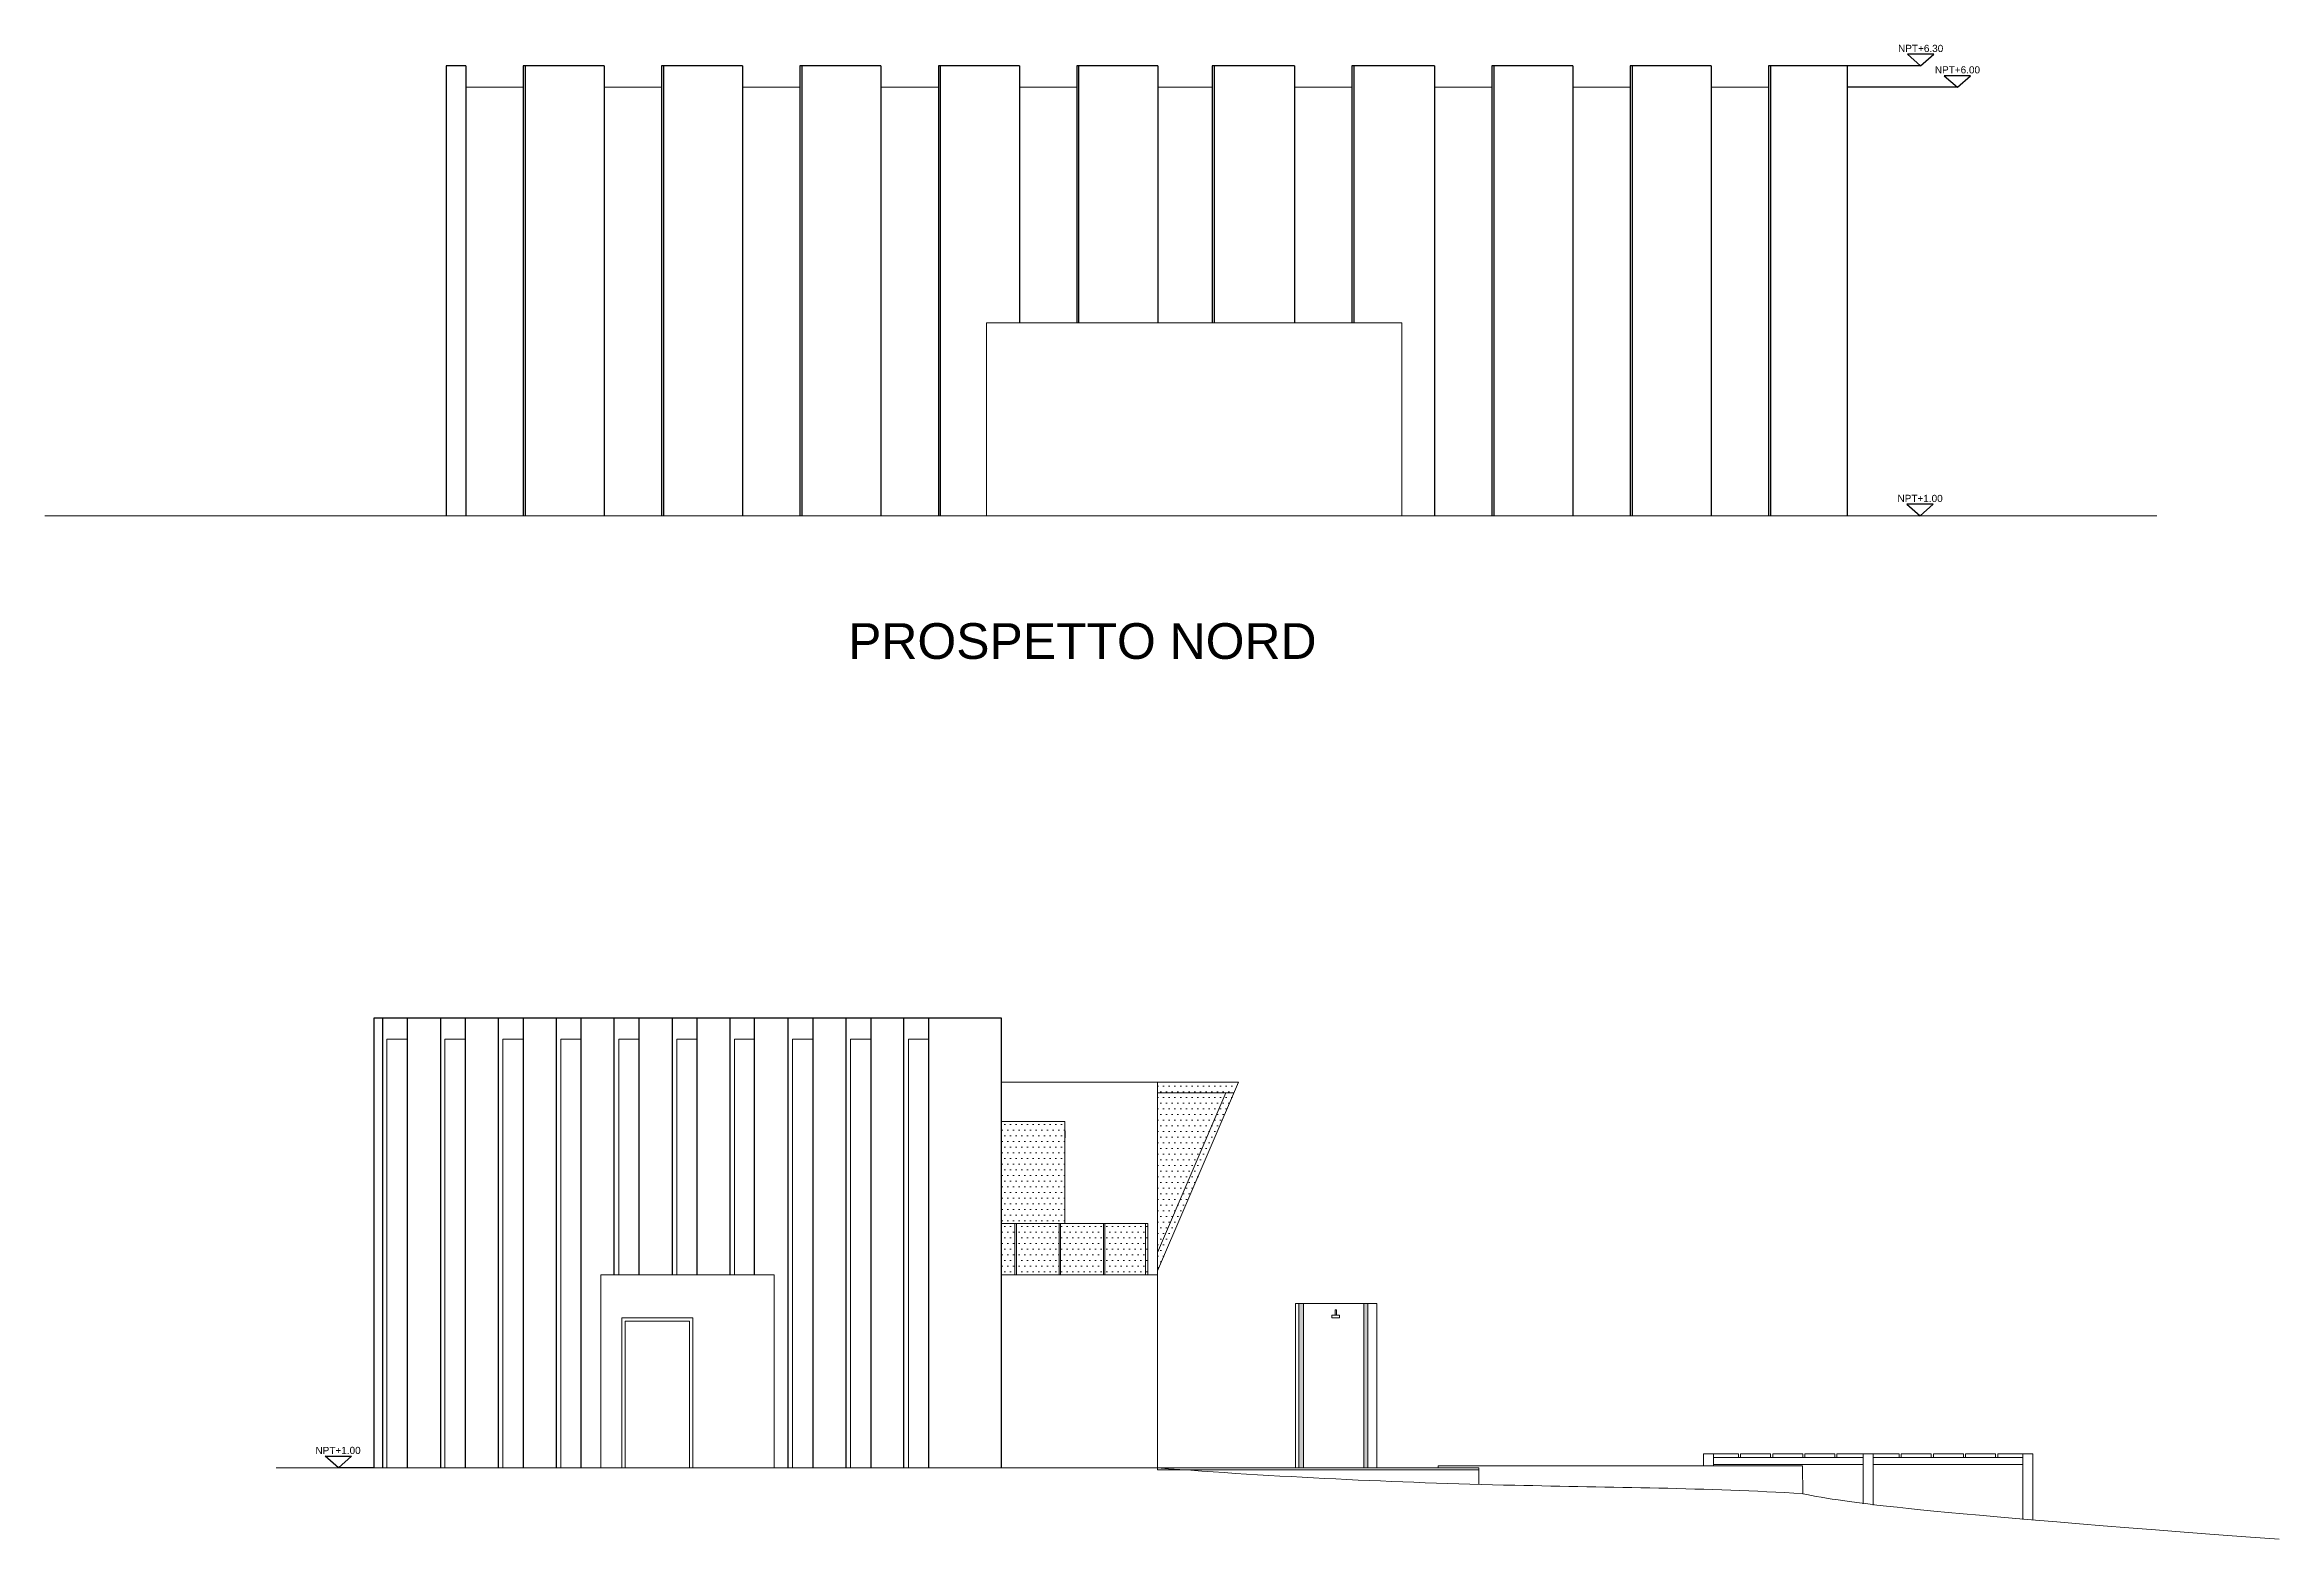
# Model space of a CAD drawing. Header units: millimetres. Extents: x 19901 to 56688, y 13732 to 29551.
# Drawn here: x 30306 to 33435, y 21909 to 24001 of the extents above; entities that cross this region are included whole.
import ezdxf
from ezdxf.enums import TextEntityAlignment as Align

# ---------------------------------------------------------------- set-up
doc = ezdxf.new("R2010")
doc.units = ezdxf.units.MM
doc.layers.get('0').update_dxf_attribs({"lineweight": 18})
doc.layers.add('A-ANNO-SYMB', color=3, linetype='Continuous')
doc.layers.add('A-ANNO-TEXT', color=3, linetype='Continuous')
for name, color, linetype, lineweight in [('A-DOOR-FULL', 4, 'Continuous', 18), ('A-FURN', 9, 'Continuous', 13), ('MURO', 1, 'Continuous', 25), ('vetro', 140, 'Continuous', 15), ('Wall', 7, 'Continuous', 20)]:
    doc.layers.add(name, color=color, linetype=linetype, lineweight=lineweight)
doc.layers.add('VERDE_giardino_garden', color=7, linetype='Continuous', lineweight=5, true_color=0x426227)
doc.styles.add('ARIAL', font='arial.ttf')
doc.styles.get("Standard").update_dxf_attribs({"font": 'arial.ttf'})
pattern_1 = [(0, (-6572.729, 5368.394), (3.96875, 7.9375), [0, -7.9375])]

msp = doc.modelspace()

# ---------------------------------------------------------------- hatches: boundary and pattern name
at = {"layer": 'VERDE_giardino_garden'}
h = msp.add_hatch(color=256, dxfattribs=at)
h.dxf.hatch_style = 1
h.paths.add_polyline_path([(32062, 22009), (32068.4, 22009), (32068.4, 22239), (32062, 22239)])
h.paths.add_polyline_path([(32158.3, 22239), (32152.9, 22239), (32152.9, 22009), (32158.3, 22009)])
at = {"layer": 'vetro'}
h = msp.add_hatch(dxfattribs=at)
h.set_pattern_fill('DOTS', color=4, scale=5)
h.set_pattern_definition([(0, (-6572.729, 5406.394), (3.96875, 7.9375), [0, -7.9375])])
h.paths.add_polyline_path([(31977.5, 22549), (31863.8, 22549), (31863.8, 22534), (31971, 22534)])
h.paths.add_polyline_path([(31971, 22534), (31959.8, 22534), (31863.8, 22310.7), (31863.8, 22284.6)])
h.paths.add_polyline_path([(31959.8, 22534), (31863.8, 22534), (31863.8, 22310.7)], flags=17)
h = msp.add_hatch(dxfattribs=at)
h.set_pattern_fill('DOTS', color=4, scale=5)
h.set_pattern_definition(pattern_1)
h.paths.add_polyline_path([(31726.3, 22351), (31666.3, 22351), (31666.3, 22279), (31726.3, 22279)])
h.paths.add_polyline_path([(31788.3, 22351), (31728.3, 22351), (31728.3, 22279), (31788.3, 22279)])
h.paths.add_polyline_path([(31847.3, 22351), (31790.3, 22351), (31790.3, 22279), (31847.3, 22279)])
h.paths.add_polyline_path([(31664.3, 22351), (31645.2, 22351), (31645.2, 22279), (31664.3, 22279)])
h.paths.add_polyline_path([(31850.3, 22351), (31847.3, 22351), (31847.3, 22279), (31850.3, 22279)])
at = {"layer": 'Wall'}
h = msp.add_hatch(dxfattribs=at)
h.set_pattern_fill('DOTS', color=4, scale=5)
h.set_pattern_definition(pattern_1)
h.paths.add_polyline_path([(31734.2, 22493.7), (31645.2, 22493.7), (31645.2, 22351), (31734.2, 22351)])

# ---------------------------------------------------------------- linework, layer by layer
at = {"layer": 'A-ANNO-SYMB'}
for p, q in [((32932.3, 23971.8), (32829.3, 23971.8)), ((32983.8, 23941.8), (32829.3, 23941.8))]:
    msp.add_line(p, q, dxfattribs=at)
at = {"layer": 'A-ANNO-SYMB', "ltscale": 0.8}
msp.add_line((30767.2, 22009), (30717.2, 22009), dxfattribs=at)
at = {"layer": 'A-ANNO-SYMB'}
for points in [[(32932.3, 23971.8), (32950.8, 23988), (32914, 23988)], [(32983.8, 23941.8), (33002.3, 23958), (32965.5, 23958)], [(32931.5, 23341.8), (32950, 23358), (32913.2, 23358)], [(30717.2, 22009), (30698.7, 22025.2), (30735.5, 22025.2)]]:
    msp.add_lwpolyline(points, close=True, dxfattribs=at)
at = {"layer": 'A-DOOR-FULL'}
for q in [(31645.2, 22493.7), (31734.2, 22351)]:
    msp.add_line((31734.2, 22493.7), q, dxfattribs=at)
at = {"layer": 'A-FURN'}
for p, q in [((33263.2, 23341.8), (30306, 23341.8)), ((30767.2, 22639), (30767.2, 22009)), ((32112.5, 22222.7), (32112.5, 22230.1)), ((32112.5, 22230.1), (32114.5, 22230.1)), ((32114.5, 22222.7), (32114.5, 22230.1))]:
    msp.add_line(p, q, dxfattribs=at)
msp.add_lwpolyline([(32108, 22222.7), (32118.9, 22222.7), (32118.9, 22219), (32108, 22219)], close=True, dxfattribs=at)
at = {"layer": 'MURO'}
for p, q in [((30868, 23971.8), (30868, 23341.8)), ((30895.7, 23971.8), (30868, 23971.8)), ((30895.7, 23971.8), (30895.7, 23341.8)), ((30976, 23971.8), (30976, 23341.8)), ((31089.4, 23971.8), (30976, 23971.8)), ((30978.7, 23971.8), (30978.7, 23341.8)), ((31089.4, 23971.8), (31089.4, 23341.8)), ((31169.7, 23971.8), (31169.7, 23341.8)), ((31283.1, 23971.8), (31169.7, 23971.8)), ((31172.4, 23971.8), (31172.4, 23341.8)), ((31283.1, 23971.8), (31283.1, 23341.8)), ((31363.4, 23971.8), (31363.4, 23341.8)), ((31476.8, 23971.8), (31363.4, 23971.8)), ((31366.1, 23971.8), (31366.1, 23341.8)), ((31476.8, 23971.8), (31476.8, 23341.8)), ((31557.1, 23971.8), (31557.1, 23341.8)), ((31670.5, 23971.8), (31557.1, 23971.8)), ((31559.8, 23971.8), (31559.8, 23341.8)), ((31670.5, 23971.8), (31670.5, 23611.8)), ((31750.8, 23971.8), (31750.8, 23611.8)), ((31864.2, 23971.8), (31750.8, 23971.8)), ((31753.5, 23971.8), (31753.5, 23611.8)), ((31864.2, 23971.8), (31864.2, 23611.8)), ((32055.9, 23971.8), (31940.5, 23971.8)), ((31940.5, 23971.8), (31940.5, 23611.8)), ((31943.2, 23971.8), (31943.2, 23611.8)), ((32055.9, 23971.8), (32055.9, 23611.8)), ((32251.6, 23971.8), (32136.2, 23971.8)), ((32136.2, 23971.8), (32136.2, 23611.8)), ((32138.9, 23971.8), (32138.9, 23611.8)), ((32251.6, 23971.8), (32251.6, 23341.8)), ((32331.9, 23971.8), (32331.9, 23341.8)), ((32445.3, 23971.8), (32331.9, 23971.8)), ((32334.6, 23971.8), (32334.6, 23341.8)), ((32445.3, 23971.8), (32445.3, 23341.8)), ((32525.6, 23971.8), (32525.6, 23341.8)), ((32639, 23971.8), (32525.6, 23971.8)), ((32528.3, 23971.8), (32528.3, 23341.8)), ((32639, 23971.8), (32639, 23341.8)), ((32719.3, 23971.8), (32719.3, 23341.8)), ((32829.3, 23971.8), (32719.3, 23971.8)), ((32722.1, 23971.8), (32722.1, 23341.8)), ((32829.3, 23971.8), (32829.3, 23341.8)), ((30767.2, 22009), (30767.2, 22639)), ((30767.2, 22639), (31645.2, 22639)), ((30778.7, 22639), (30778.7, 22009)), ((30813.5, 22639), (30813.5, 22009)), ((30859.9, 22639), (30859.9, 22009)), ((30894.6, 22639), (30894.6, 22009)), ((30941, 22639), (30941, 22009)), ((30975.7, 22639), (30975.7, 22009)), ((31022.1, 22639), (31022.1, 22009)), ((31056.8, 22639), (31056.8, 22009)), ((31103.2, 22279), (31103.2, 22639)), ((31137.9, 22639), (31137.9, 22279)), ((31184.3, 22639), (31184.3, 22279)), ((31219.1, 22639), (31219.1, 22279)), ((31265.4, 22639), (31265.4, 22279)), ((31299.3, 22639), (31299.3, 22279)), ((31346.5, 22639), (31346.5, 22009)), ((31381.3, 22639), (31381.3, 22009)), ((31427.6, 22639), (31427.6, 22009)), ((31462.4, 22639), (31462.4, 22009)), ((31508.7, 22009), (31508.7, 22639)), ((31543.5, 22639), (31543.5, 22009)), ((31645.2, 22639), (31645.2, 22009)), ((31734.2, 22481), (31734.2, 22471))]:
    msp.add_line(p, q, dxfattribs=at)
at = {"layer": 'VERDE_giardino_garden'}
for p, q in [((32057, 22239), (32057, 22009)), ((32057, 22239), (32171, 22239)), ((32062, 22239), (32062, 22009)), ((32068.4, 22239), (32068.4, 22009)), ((32152.9, 22239), (32152.9, 22009)), ((32158.3, 22239), (32158.3, 22009)), ((32171, 22239), (32171, 22009))]:
    msp.add_line(p, q, dxfattribs=at)
at = {"layer": 'vetro'}
for p, q in [((30976, 23941.8), (30895.7, 23941.8)), ((31169.7, 23941.8), (31089.4, 23941.8)), ((31363.4, 23941.8), (31283.1, 23941.8)), ((31557.1, 23941.8), (31476.8, 23941.8)), ((31750.8, 23941.8), (31670.5, 23941.8)), ((31940.5, 23941.8), (31864.2, 23941.8)), ((32136.2, 23941.8), (32055.9, 23941.8)), ((32331.9, 23941.8), (32251.6, 23941.8)), ((32525.6, 23941.8), (32445.3, 23941.8)), ((32719.3, 23941.8), (32639, 23941.8)), ((30785.2, 22609), (30785.2, 22009)), ((30785.2, 22609), (30813.5, 22609)), ((30866.3, 22609), (30866.3, 22009)), ((30866.3, 22609), (30894.6, 22609)), ((30947.4, 22609), (30947.4, 22009)), ((30947.4, 22609), (30975.7, 22609)), ((31028.5, 22609), (31028.5, 22009)), ((31028.5, 22609), (31056.8, 22609)), ((31109.6, 22609), (31137.9, 22609)), ((31109.6, 22609), (31109.6, 22279)), ((31190.8, 22609), (31190.8, 22279)), ((31190.8, 22609), (31219.1, 22609)), ((31271.9, 22609), (31299.3, 22609)), ((31271.9, 22609), (31271.9, 22279)), ((31353, 22609), (31353, 22009)), ((31353, 22609), (31381.3, 22609)), ((31434.1, 22609), (31434.1, 22009)), ((31434.1, 22609), (31462.4, 22609)), ((31515.2, 22609), (31515.2, 22009)), ((31515.2, 22609), (31543.5, 22609)), ((31863.8, 22284.6), (31977.5, 22549)), ((31863.8, 22549), (31977.5, 22549)), ((31863.8, 22310.7), (31959.8, 22534)), ((31863.8, 22534), (31971, 22534)), ((31850.3, 22351), (31645.2, 22351)), ((31664.3, 22279), (31664.3, 22351)), ((31666.3, 22279), (31666.3, 22351)), ((31726.3, 22279), (31726.3, 22351)), ((31728.3, 22279), (31728.3, 22351)), ((31788.3, 22279), (31788.3, 22351)), ((31790.3, 22279), (31790.3, 22351)), ((31847.3, 22279), (31847.3, 22351)), ((31850.3, 22279), (31850.3, 22351))]:
    msp.add_line(p, q, dxfattribs=at)
msp.add_open_spline([(31863.8, 22009), (32030.1, 21996.2), (32329.7, 21982.2), (32633.4, 21981), (32767.2, 21972.8)], degree=3, knots=[97.026391, 97.026391, 97.026391, 97.026391, 597.577347, 998.202714, 998.202714, 998.202714, 998.202714], dxfattribs=at)
msp.add_open_spline([(32767.2, 21972.8), (32830.2, 21959.6), (32922.2, 21947.3), (33434.5, 21909)], degree=3, dxfattribs=at)
at = {"layer": 'Wall'}
for p, q in [((31624.6, 23611.8), (31624.6, 23341.8)), ((32205.8, 23611.8), (31624.6, 23611.8)), ((32205.8, 23611.8), (32205.8, 23341.8)), ((32205.8, 23341.8), (32205.8, 23611.8)), ((31645.2, 22549), (31863.8, 22549)), ((31863.8, 22549), (31863.8, 22006)), ((31084.5, 22279), (31084.5, 22009)), ((31084.5, 22009), (31084.5, 22279)), ((31084.5, 22279), (31327.3, 22279)), ((31327.3, 22279), (31327.3, 22009)), ((31863.8, 22279), (31645.2, 22279)), ((31113.8, 22219), (31113.8, 22009)), ((31113.8, 22219), (31213.2, 22219)), ((31118.5, 22214.3), (31118.5, 22009)), ((31118.5, 22214.3), (31208.5, 22214.3)), ((31208.5, 22214.3), (31208.5, 22009)), ((31213.2, 22219), (31213.2, 22009)), ((32628.2, 22028.5), (32628.2, 22012)), ((32628.2, 22028.5), (32677.2, 22028.5)), ((32642.2, 22028.5), (32642.2, 22013.5)), ((32677.2, 22028.5), (32677.2, 22023.5)), ((32680.2, 22028.5), (32680.2, 22023.5)), ((32680.2, 22028.5), (32722.2, 22028.5)), ((32722.2, 22028.5), (32722.2, 22023.5)), ((32725.2, 22028.5), (32725.2, 22023.5)), ((32725.2, 22028.5), (32767.2, 22028.5)), ((32767.2, 22028.5), (32767.2, 22023.5)), ((32770.2, 22028.5), (32770.2, 22023.5)), ((32770.2, 22028.5), (32812.2, 22028.5)), ((32812.2, 22028.5), (32812.2, 22023.5)), ((32815.2, 22028.5), (32815.2, 22023.5)), ((32815.2, 22028.5), (32902.2, 22028.5)), ((32851.7, 22028.5), (32851.7, 21958.7)), ((32865.7, 22028.5), (32865.7, 21956.9)), ((32902.2, 22028.5), (32902.2, 22023.5)), ((32905.2, 22028.5), (32905.2, 22023.5)), ((32905.2, 22028.5), (32947.2, 22028.5)), ((32947.2, 22028.5), (32947.2, 22023.5)), ((32950.2, 22028.5), (32950.2, 22023.5)), ((32950.2, 22028.5), (32992.2, 22028.5)), ((32992.2, 22028.5), (32992.2, 22023.5)), ((32995.2, 22028.5), (32995.2, 22023.5)), ((32995.2, 22028.5), (33037.2, 22028.5)), ((33037.2, 22028.5), (33037.2, 22023.5)), ((33040.2, 22028.5), (33040.2, 22023.5)), ((33040.2, 22028.5), (33089.2, 22028.5)), ((33075.2, 22028.5), (33075.2, 21936.9)), ((33089.2, 22028.5), (33089.2, 21935.8)), ((31863.8, 22009), (30630.2, 22009)), ((32313.8, 22009), (31863.8, 22009)), ((32313.8, 22006), (31863.8, 22006)), ((32256.8, 22012), (32766.8, 22012)), ((32256.8, 22009), (32256.8, 22012)), ((32313.8, 21985.9), (32313.8, 22009)), ((32642.2, 22023.5), (32851.7, 22023.5)), ((32642.2, 22023.5), (32642.2, 22012)), ((32642.2, 22013.5), (32851.7, 22013.5)), ((32766.8, 22012), (32767.2, 21972.8)), ((32865.7, 22023.5), (33075.2, 22023.5)), ((32865.7, 22013.5), (33075.2, 22013.5))]:
    msp.add_line(p, q, dxfattribs=at)

# ---------------------------------------------------------------- texts
at = {"insert": (31430.8, 23191.5), "char_height": 50, "attachment_point": 1}
msp.add_mtext_dynamic_manual_height_columns('\\pt400;PROSPETTO NORD', width=1017.121, gutter_width=12.5, heights=[0], dxfattribs=at)
at = {"layer": 'A-ANNO-SYMB', "style": 'ARIAL'}
for s, p in [('NPT+6.30', (32932.4, 23991.2)), ('NPT+6.00', (32983.9, 23961.2))]:
    msp.add_text(s, height=10, rotation=359.935, dxfattribs=at).set_placement(p, align=Align.CENTER)
at = {"layer": 'A-ANNO-TEXT', "style": 'ARIAL'}
for rotation, p in [(359.935, (32931.6, 23361.2)), (0.065, (30716.7, 22028.4))]:
    msp.add_text('NPT+1.00', height=10, rotation=rotation, dxfattribs=at).set_placement(p, align=Align.CENTER)

doc.saveas('drawing.dxf')
